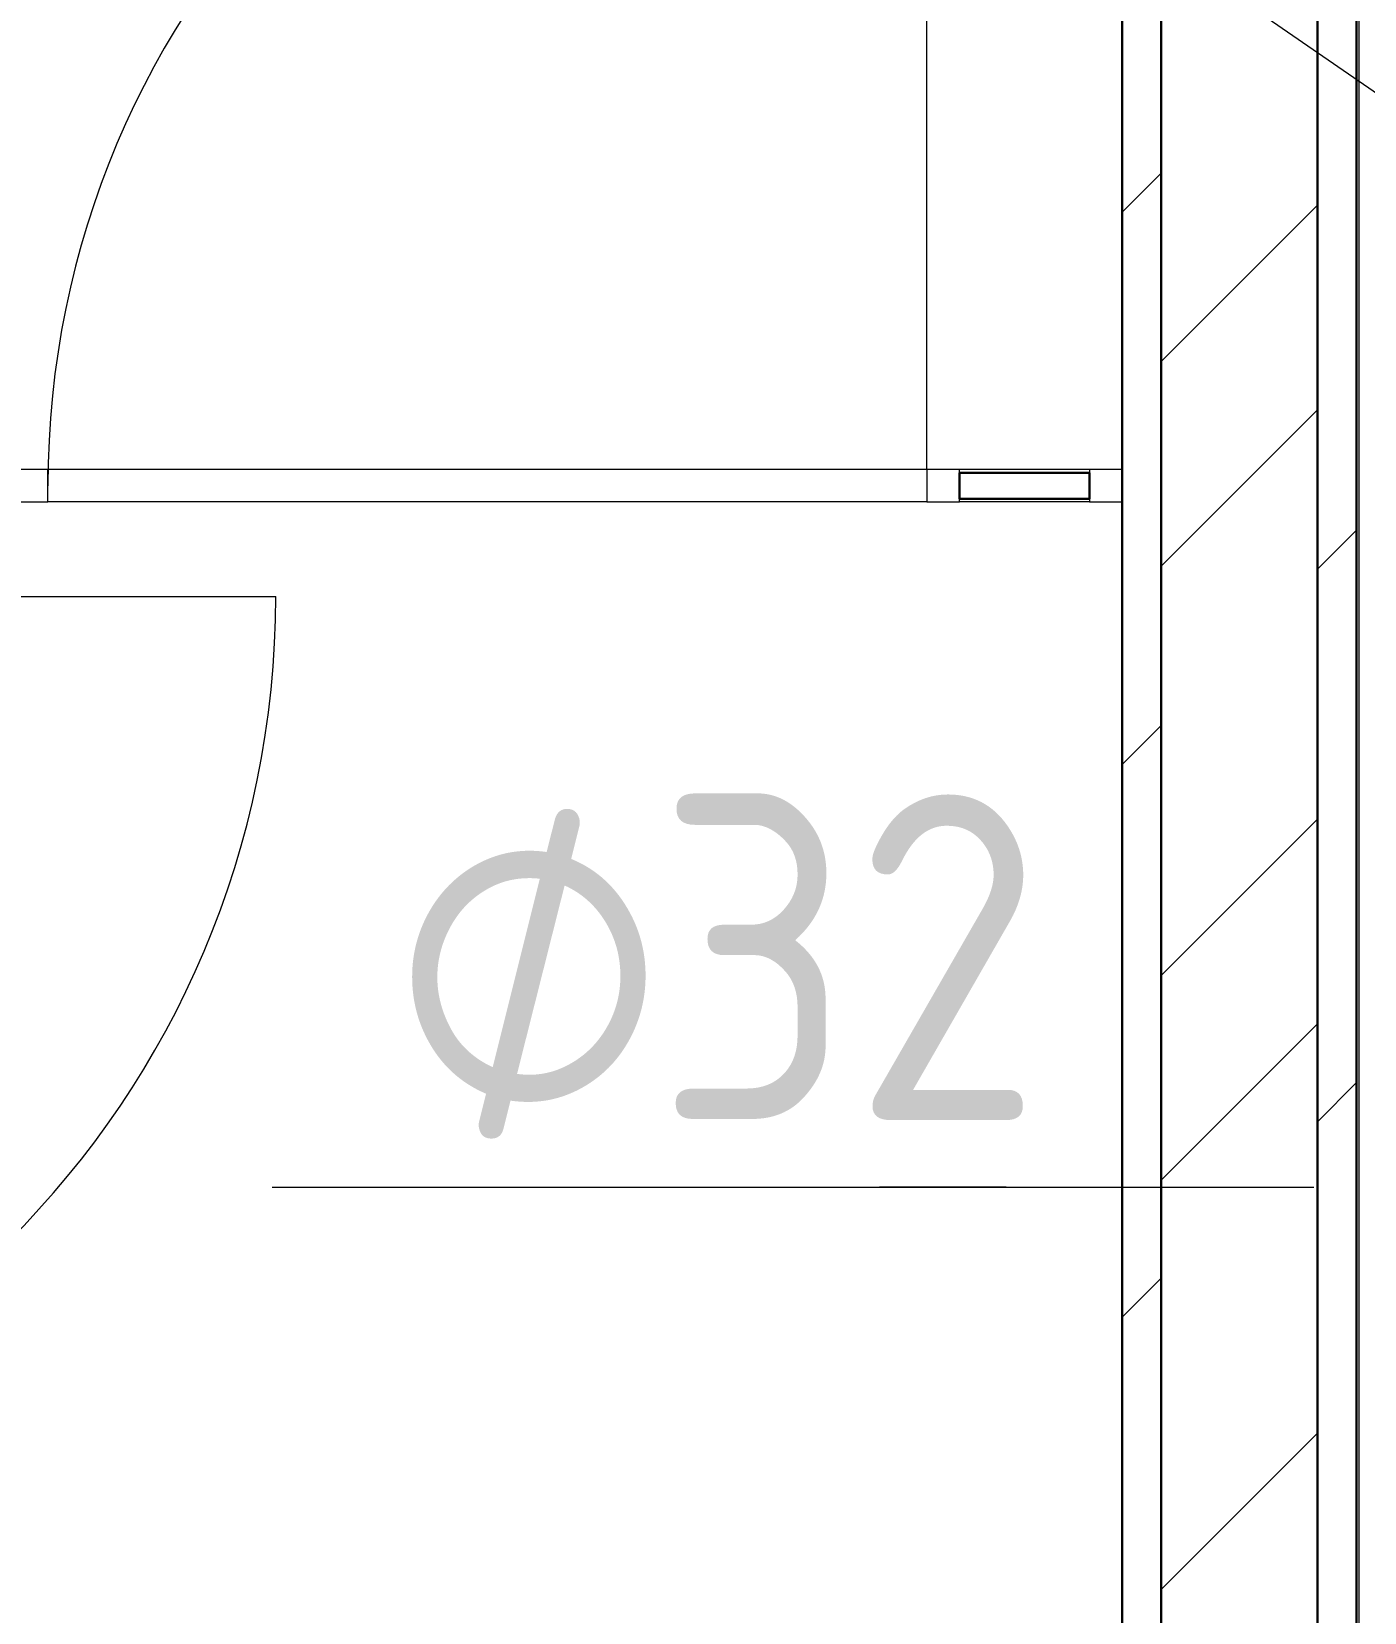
# Model space of a CAD drawing. Header units: millimetres. Extents: x -88595 to 880822, y -1054509 to -148035.
# Drawn here: x 199036 to 200059, y -270342 to -269128 of the extents above; entities that cross this region are included whole.
import ezdxf

# ---------------------------------------------------------------- set-up
doc = ezdxf.new("R2010")
doc.units = ezdxf.units.MM
for name, color, linetype, lineweight in [('Витраж', 7, 'Continuous', 9), ('Двери', 7, 'Continuous', 9), ('Марки', 7, 'Continuous', 20), ('Оборудование', 7, 'Continuous', 18), ('Ограждение', 7, 'Continuous', 9), ('Стены наружные', 7, 'Continuous', 18), ('Стены разрез', 7, 'Continuous', 30)]:
    doc.layers.add(name, color=color, linetype=linetype, lineweight=lineweight)
doc.styles.add('$0$GOST Common_10', font='GOST_Common.ttf', dxfattribs={"width": 0.9, "height": 250})
doc.styles.add('$1$GOST Common', font='GOST_Common.ttf', dxfattribs={"width": 0.9, "height": 250})

# ---------------------------------------------------------------- blocks, each defined once
blk = doc.blocks.new('$0$ADSK_M_Трубы - Диаметр_8-160846-В_Координация_1 этаж ОВ3')
at = {"layer": 'Марки'}
blk.add_line((0, 0), (8, 0), dxfattribs=at)
blk = doc.blocks.new('1 этаж')
at = {"layer": 'Ограждение'}
h = blk.add_hatch(dxfattribs=at)
h.set_pattern_fill('FP_34', color=256, style=0, pattern_type=2)
h.set_pattern_definition([(0, (215928.69, 665702.34), (190.5, 190.5), [95.25, -285.75]), (90, (215976.31, 665654.71), (-190.5, 190.5), [95.25, -285.75])])
h.paths.add_polyline_path([(236182.7, 654017.6), (236184.7, 654019.6), (236184.7, 660230.6), (236182.7, 660232.6), (236182.7, 654580.8)])
at = {"layer": 'Витраж', "lineweight": 18, "extrusion": (0, 0, -1)}
for p, q in [((235177.7, 658850.1), (235152.7, 658850.1)), ((235177.7, 658825.1), (235177.7, 658850.1)), ((235877.7, 658850.1), (235852.7, 658850.1)), ((235852.7, 658850.1), (235852.7, 658825.1)), ((235877.7, 658825.1), (235877.7, 658850.1)), ((236002.7, 658850.1), (235977.7, 658850.1)), ((235977.7, 658850.1), (235977.7, 658825.1)), ((236002.7, 658825.1), (236002.7, 658850.1)), ((235152.7, 658825.1), (235177.7, 658825.1)), ((235852.7, 658825.1), (235877.7, 658825.1)), ((235977.7, 658825.1), (236002.7, 658825.1))]:
    blk.add_line(p, q, dxfattribs=at)
at = {"layer": 'Витраж'}
for p, q in [((235852.7, 658850.1), (235177.7, 658850.1)), ((235977.7, 658850.1), (235877.7, 658850.1)), ((235852.7, 658825.1), (235177.7, 658825.1)), ((235977.7, 658825.1), (235877.7, 658825.1))]:
    blk.add_line(p, q, dxfattribs=at)
at = {"layer": 'Двери'}
for p, q in [((235852.7, 658850.1), (235852.7, 659512.6)), ((234665.2, 658752.6), (235352.7, 658752.6))]:
    blk.add_line(p, q, dxfattribs=at)
for centre, radius, start, end in [((235852.7, 658837.6), 675, 90, 180), ((234652.7, 658752.6), 700, 270, 0)]:
    blk.add_arc(centre, radius, start, end, dxfattribs=at)
at = {"layer": 'Ограждение'}
blk.add_line((236184.7, 654019.6), (236184.7, 660230.6), dxfattribs=at)
at = {"layer": 'Стены наружные', "lineweight": 30}
for p, q in [((236032.7, 660262.6), (236032.7, 653987.6)), ((236152.7, 653987.6), (236152.7, 660262.6)), ((236002.7, 660232.6), (236002.7, 654017.6)), ((236182.7, 654017.6), (236182.7, 660232.6))]:
    blk.add_line(p, q, dxfattribs=at)
at = {"layer": 'Стены наружные', "linetype": 'Continuous', "lineweight": 9}
for p, q in [((236002.7, 659047.7), (236032.7, 659077.7)), ((236032.7, 658932.9), (236152.7, 659052.9)), ((236032.7, 658775.8), (236152.7, 658895.8)), ((236152.7, 658773.5), (236182.7, 658803.5)), ((236002.7, 658623.5), (236032.7, 658653.5)), ((236032.7, 658461.5), (236152.7, 658581.5)), ((236032.7, 658304.3), (236152.7, 658424.3)), ((236152.7, 658349.2), (236182.7, 658379.2)), ((236002.7, 658199.2), (236032.7, 658229.2)), ((236032.7, 657990), (236152.7, 658110))]:
    blk.add_line(p, q, dxfattribs=at)
at = {"layer": 'Стены разрез'}
for p, q in [((235977.7, 658847.6), (235877.7, 658847.6)), ((235877.7, 658847.6), (235877.7, 658827.6)), ((235977.7, 658827.6), (235977.7, 658847.6)), ((235877.7, 658827.6), (235977.7, 658827.6))]:
    blk.add_line(p, q, dxfattribs=at)

msp = doc.modelspace()

# ---------------------------------------------------------------- linework, layer by layer
at = {"layer": 'Марки'}
for p, q in [((200172.1, -269247.1), (199868.8, -269037.9)), ((199784.2, -270015.5), (199686.8, -270015.5))]:
    msp.add_line(p, q, dxfattribs=at)

# ---------------------------------------------------------------- block references
at = {"layer": 'Марки', "xscale": 99.99999999999993, "yscale": 99.99999999999993, "zscale": 99.99999999999993}
msp.add_blockref('$0$ADSK_M_Трубы - Диаметр_8-160846-В_Координация_1 этаж ОВ3', (199220.4, -270015.5), dxfattribs=at)
at = {"layer": 'Оборудование', "color": 5, "true_color": 0x0000ff}
msp.add_blockref('1 этаж', (-36129.5, -928314.5), dxfattribs=at)

# ---------------------------------------------------------------- texts
at = {"layer": 'Марки', "lineweight": 9, "char_height": 250, "attachment_point": 1}
for s, insert, width, style in [('32', (199515, -269714), 389.62, '$1$GOST Common'), ('\\fGOST Common|b0|i0|c254|p34|;\\W.9;⌀', (199312.6, -269714), 245.316, '$0$GOST Common_10')]:
    msp.add_mtext(s, dxfattribs=dict(at, insert=insert, width=width, style=style))

doc.saveas('drawing.dxf')
